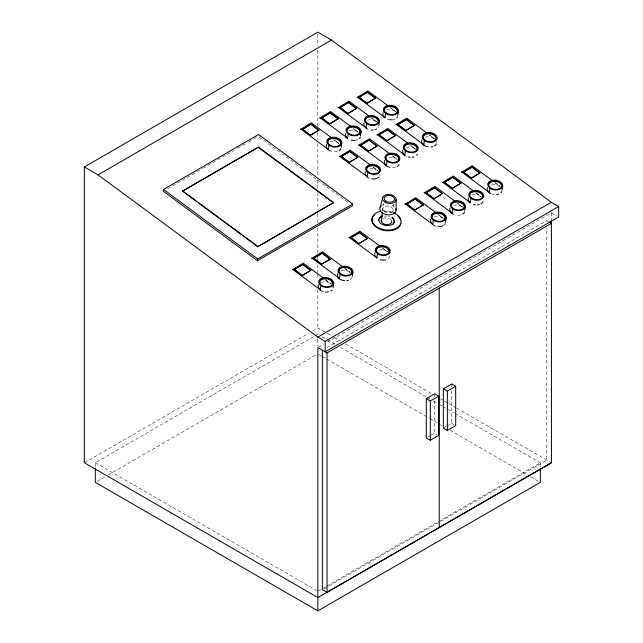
<?xml version="1.0" encoding="UTF-8"?>
<svg xmlns="http://www.w3.org/2000/svg" width="643" height="643" viewBox="0 0 643 643"><rect width="100%" height="100%" fill="white"/><g stroke="black" fill="none" stroke-linecap="round" stroke-linejoin="round"><path stroke-width="0.48" stroke-dasharray="3.21 2.41" d="M334.328 139.828L339.038 143.694L333.484 139.595M320.351 282.824A7.547 4.919 7.4 0 1 330.976 283.643L331.193 281.939M353.578 128.504L358.288 132.37L353.529 128.857M341.16 270.84A7.547 4.919 7.4 0 1 350.226 272.319L350.668 268.911M371.927 118.143L376.637 122.009L371.083 117.91M382.545 211.025L383.549 203.268M390.904 107.887L395.614 111.753L390.068 107.654M392.744 212.801L393.878 204.064M410.773 145.382L415.482 149.248L410.724 145.736M429.749 135.126L434.459 138.992L428.913 134.893M438.655 214.658L443.373 218.524L437.819 214.432M457.912 203.333L462.622 207.199L457.069 203.108M167.598 188.704L202.159 168.747M203.027 168.249L234.14 150.293M237.597 148.292L245.369 143.807M248.825 141.806L257.473 136.814M84.346 462.743L309.154 332.953M312.627 330.952L317.835 327.946L326.507 332.953M95.325 466.673L95.325 462.743L314.355 336.289M315.223 335.791L317.835 334.288L317.835 338.21M318.703 347.083L323.903 344.077M327.375 342.068L551.316 212.785L557.023 216.08M326.716 347.694L546.775 220.645L548.334 221.546M97.069 481.382L104.889 476.865M108.362 474.864L316.959 354.43M427.989 436.975L430.488 435.528M431.324 435.054L434.66 433.125L437.063 434.515M443.357 428.077L445.856 426.639M446.692 426.156L451.691 423.263L454.095 424.653M317.835 591.206L321.307 589.197M322.175 588.699L325.655 586.689M326.523 586.191L437.779 521.955M438.647 521.457L540.337 462.743L540.337 466.673M324.112 588.683L439.788 521.891M440.664 521.393L546.775 460.123L546.775 227.654M327.375 333.46L333.452 336.964M334.32 337.462L340.396 340.975M345.604 343.981L431.533 393.588M440.214 398.604L443.686 400.605M444.554 401.111L448.026 403.113M448.894 403.611L455.839 407.622M456.707 408.12L551.316 462.743M322.175 336.795L326.523 339.303M327.391 339.801L335.212 344.318M340.428 347.333L426.478 397.012M427.346 397.511L429.95 399.014M433.43 401.023L436.902 403.032M440.383 405.042L442.119 406.038M442.987 406.545L454.288 413.063M455.156 413.57L540.337 462.743M318.703 354.43L321.307 355.933M322.175 356.439L325.655 358.44M326.523 358.947L429.082 418.159M429.95 418.657L436.902 422.676M440.383 424.677L442.119 425.682M449.939 430.199L527.3 474.864M530.772 476.865L538.601 481.382M95.325 462.743L316.959 590.708M495.239 182.716L499.997 186.229A7.547 4.919 7.4 0 0 490.93 184.742M494.395 182.483L499.949 186.583M476.254 192.972L481.012 196.485M475.418 192.747L480.972 196.838M392.423 155.743L397.181 159.255A7.547 4.919 7.4 0 0 388.115 157.768M392.375 156.096L397.133 159.609M373.173 167.067L377.931 170.58A7.547 4.919 7.4 0 0 368.865 169.093M373.125 167.421L377.883 170.934M259.137 136.911L348.466 202.842M382.794 248.19L387.552 251.702A7.547 4.919 7.4 0 0 378.486 250.223M382.746 248.552L387.504 252.056M344.672 268.227L350.226 272.319M344.624 268.581L350.178 272.68M325.422 279.552L330.976 283.643M325.374 279.906L330.928 284.005M551.316 212.785L551.316 219.81M451.691 383.984L451.691 386.925M451.691 390.856L451.691 423.263M434.66 393.837L434.66 396.787M434.66 400.718L434.66 433.125M317.835 34.159L317.835 46.192M317.835 50.202L317.835 126.406M317.835 132.418L317.835 139.435M317.835 143.445L317.835 175.539M317.835 179.55L317.835 188.568M317.835 192.578L317.835 209.626M317.835 213.637L317.835 222.663M317.835 227.678L317.835 252.739M317.835 256.75L317.835 259.764M317.835 264.771L317.835 272.801M317.835 273.797L317.835 278.813M317.835 289.84L317.835 327.946M317.835 339.199L317.835 346.071M330.02 141.854A7.547 4.919 7.4 0 1 339.086 143.341M349.27 130.529A7.547 4.919 7.4 0 1 358.336 132.016M367.619 120.169A7.547 4.919 7.4 0 1 376.685 121.656M386.604 109.913A7.547 4.919 7.4 0 1 395.662 111.4M425.449 137.152A7.547 4.919 7.4 0 1 434.507 138.639M406.464 147.408A7.547 4.919 7.4 0 1 415.523 148.895M471.954 195.006A7.547 4.919 7.4 0 1 479.461 195.585M453.604 205.358A7.547 4.919 7.4 0 1 462.671 206.845M434.355 216.683A7.547 4.919 7.4 0 1 443.413 218.17M384.217 211.563A14.62 9.524 7.4 0 1 391.708 212.656M337.422 151.338A7.547 4.919 7.4 0 1 329.915 150.759M358.239 139.354A7.547 4.919 7.4 0 1 354.864 140.367M378.542 126.928A7.547 4.919 7.4 0 1 377.787 128.061M395.566 118.73A7.547 4.919 7.4 0 1 392.19 119.751M390.245 119.767A7.547 4.919 7.4 0 1 386.491 118.818M395.517 167.252A7.547 4.919 7.4 0 1 391.764 167.63M429.09 147.006A7.547 4.919 7.4 0 1 427.145 146.692M436.388 141.356A7.547 4.919 7.4 0 1 436.637 142.65M372.506 178.955A7.547 4.919 7.4 0 1 370.569 178.633M380.053 174.591A7.547 4.919 7.4 0 1 379.788 175.852M406.36 156.313A7.547 4.919 7.4 0 1 404.809 155.413M494.571 194.604A7.547 4.919 7.4 0 1 490.826 193.647M461.007 214.85A7.547 4.919 7.4 0 1 455.308 214.899M436.05 226.223A7.547 4.919 7.4 0 1 434.242 225.597M352.091 277.599A7.547 4.919 7.4 0 1 350.13 279.657M329.312 291.649A7.547 4.919 7.4 0 1 327.496 292.002M323.614 291.705A7.547 4.919 7.4 0 1 321.805 291.07M389.682 255.721A7.547 4.919 7.4 0 1 387.456 259.041M384.458 216.072A7.845 5.112 7.4 0 1 386.483 216.056M388.501 216.386A7.845 5.112 7.4 0 1 390.381 217.045M382.81 218.507A5.192 3.384 7.4 0 1 390.928 219.834M382.448 210.984A14.62 9.524 7.4 0 1 391.796 211.941M380.913 206.25A8.198 5.337 7.4 0 1 385.888 204.128M392.077 205.149A8.198 5.337 7.4 0 1 393.757 206.13M384.289 211.595A5.192 3.384 7.4 0 0 392.945 210.735A5.192 3.384 7.4 0 0 386.652 206.09A5.192 3.384 7.4 0 0 384.289 211.595"/><path stroke-width="0.96" d="M396.12 210.108L396.168 199.523M163.507 189.428L163.274 191.204L257.425 260.696L352.485 205.816L352.718 204.04L258.566 134.548L163.507 189.428L257.658 258.92L257.425 260.696M184.203 192.45L182.636 190.907L258.47 147.118L333.58 202.561L287.003 229.784M182.588 191.26L258.47 147.118M252.048 242.524L257.706 246.703L333.58 202.561M300.611 129.372L311.333 122.853L331.949 138.068M311.075 124.091L302.355 129.452L311.075 124.091L318.952 130.304L310.28 135.303L304.734 131.212M292.501 269.682L303.223 263.164L323.839 278.379M310.28 135.303L319 129.942M297.412 272.102L294.293 269.409L302.966 264.402L310.89 270.253L302.17 275.614L299.003 273.275M319.868 118.047L330.582 111.528L350.403 126.157M326.363 121.64L321.653 117.773L330.325 112.766L338.25 118.617L329.537 123.978L327.946 122.813M294.245 269.763L302.966 264.402M302.17 275.614L310.89 270.253M321.604 118.127L330.325 112.766M311.751 258.357L322.473 251.839L342.293 266.467M329.537 123.978L338.25 118.617M319.836 263.124L313.543 258.084L322.215 253.077L330.1 259.282L322.215 253.077M328.959 145.238A7.547 4.919 7.4 0 0 341.546 144A7.547 4.919 7.4 0 0 332.391 137.24A7.547 4.919 7.4 0 0 328.959 145.238L328.364 149.859A7.547 4.919 7.4 0 0 329.915 150.759M338.21 107.686L348.932 101.168L368.752 115.804M343.129 110.114L340.002 107.413L348.675 102.406L356.6 108.265L347.879 113.626L345.508 111.866M321.428 264.289L330.14 258.928M320.849 285.548A7.547 4.919 7.4 0 0 333.436 284.31A7.547 4.919 7.4 0 0 324.281 277.551A7.547 4.919 7.4 0 0 320.849 285.548L320.254 290.162A7.547 4.919 7.4 0 0 321.805 291.07M339.456 156.611L350.178 150.092L369.998 164.729M341.208 147.351L341.811 142.738M344.375 159.038L341.248 156.337L349.921 151.33L357.846 157.189L349.125 162.55L345.958 160.203M339.954 107.775L348.675 102.406M347.879 113.626L356.6 108.265M348.217 133.913A7.547 4.919 7.4 0 0 360.795 132.675A7.547 4.919 7.4 0 0 351.641 125.915A7.547 4.919 7.4 0 0 348.217 133.913L347.614 138.526L345.235 136.774M341.2 156.699L349.921 151.33M357.195 97.431L367.909 90.912L387.737 105.54M349.125 162.55L357.846 157.189M333.098 287.662L333.701 283.049M362.901 100.437L358.979 97.157L367.651 92.15L375.584 98.001L366.864 103.362L364.485 101.61M344.809 280.694A7.547 4.919 7.4 0 1 339.504 278.837L340.099 274.223A7.547 4.919 7.4 0 1 343.531 266.226A7.547 4.919 7.4 0 1 352.685 272.986A7.547 4.919 7.4 0 1 340.099 274.223M358.706 145.286L369.428 138.767L390.044 153.982M360.466 136.027L361.061 131.413M369.17 140.005L360.45 145.366L369.17 140.005L377.055 146.218L369.122 140.367M358.931 97.511L367.651 92.15M349.085 237.741L359.799 231.223L379.619 245.851M366.864 103.362L375.584 98.001M357.162 242.499L350.869 237.468L359.541 232.461L367.426 238.666L359.541 232.461M366.558 123.56A7.547 4.919 7.4 0 0 379.145 122.315A7.547 4.919 7.4 0 0 369.99 115.555A7.547 4.919 7.4 0 0 366.558 123.56L365.963 128.174A7.547 4.919 7.4 0 0 367.515 129.074M368.383 151.226L377.095 145.857M352.356 276.337L352.951 271.724M367.804 172.485A7.547 4.919 7.4 0 0 380.391 171.239A7.547 4.919 7.4 0 0 371.236 164.479A7.547 4.919 7.4 0 0 367.804 172.485L367.209 177.098A7.547 4.919 7.4 0 0 368.76 177.998M358.754 243.673L367.466 238.312M377.055 134.926L387.777 128.415L407.598 143.043M378.807 125.674L379.41 121.053M390.197 138.864L386.724 140.865L378.848 134.66L387.52 129.653L395.445 135.504L391.933 137.859M385.543 113.297A7.547 4.919 7.4 0 0 398.121 112.059A7.547 4.919 7.4 0 0 388.967 105.299A7.547 4.919 7.4 0 0 385.543 113.297L384.94 117.91L383.357 116.745M378.799 135.014L387.52 129.653M386.724 140.865L395.445 135.504M389.819 167.309A7.547 4.919 7.4 0 1 386.459 165.773L387.054 161.16A7.547 4.919 7.4 0 1 390.486 153.155A7.547 4.919 7.4 0 1 399.641 159.914A7.547 4.919 7.4 0 1 387.054 161.16M381.283 220.79L382.288 212.978M376.83 258.221L377.433 253.607A7.547 4.919 7.4 0 1 380.857 245.61A7.547 4.919 7.4 0 1 390.012 252.361A7.547 4.919 7.4 0 1 377.433 253.607M396.04 124.67L406.754 118.151L426.574 132.788M397.792 115.41L398.387 110.797M404.117 129.436L397.824 124.396L406.497 119.389L414.381 125.602L406.497 119.389M405.709 130.601L414.422 125.24M405.403 150.8A7.547 4.919 7.4 0 0 417.99 149.554A7.547 4.919 7.4 0 0 408.835 142.794A7.547 4.919 7.4 0 0 405.403 150.8L404.809 155.413L403.225 154.24M404.945 204.209L415.667 197.69L435.488 212.319M410.652 207.215L406.73 203.935L415.402 198.928L423.335 204.779L420.683 206.636M406.689 204.289L415.402 198.928M413.031 208.967L414.614 210.14L423.335 204.779M427.145 146.692A7.547 4.919 7.4 0 1 423.785 145.149L424.388 140.536A7.547 4.919 7.4 0 1 427.812 132.538A7.547 4.919 7.4 0 1 436.967 139.298A7.547 4.919 7.4 0 1 424.388 140.536M424.195 192.884L434.917 186.366L455.533 201.581M434.66 187.603L425.939 192.964L434.66 187.603L442.537 193.808L434.612 187.957M433.864 198.816L442.585 193.455M433.294 220.075A7.547 4.919 7.4 0 0 445.88 218.829A7.547 4.919 7.4 0 0 436.718 212.077A7.547 4.919 7.4 0 0 433.294 220.075L432.699 224.688A7.547 4.919 7.4 0 0 434.242 225.597M442.545 182.524L453.267 176.005L473.875 191.22M449.835 186.703L444.329 182.25L453.002 177.243L460.935 183.094L453.082 187.957M445.543 222.189L446.146 217.575M444.289 182.604L453.002 177.243M452.214 188.455L460.935 183.094M453.5 214.264A7.547 4.919 7.4 0 1 451.949 213.363L452.543 208.75A7.547 4.919 7.4 0 1 455.975 200.745A7.547 4.919 7.4 0 1 465.13 207.504A7.547 4.919 7.4 0 1 452.543 208.75M461.521 172.26L472.243 165.749L492.064 180.378M470.403 177.613L463.314 171.994L471.986 166.987L479.871 173.192L471.986 166.987M464.793 210.864L465.395 206.25M471.198 178.199L479.911 172.838M470.893 198.39A7.547 4.919 7.4 0 0 483.472 197.144A7.547 4.919 7.4 0 0 474.317 190.392A7.547 4.919 7.4 0 0 470.893 198.39L470.298 203.003L468.707 201.838M490.826 193.647A7.547 4.919 7.4 0 1 489.275 192.747L489.87 188.134A7.547 4.919 7.4 0 1 493.302 180.128A7.547 4.919 7.4 0 1 502.456 186.888A7.547 4.919 7.4 0 1 489.87 188.134M502.119 190.248L502.722 185.634M380.093 207.48L382.754 197.321M551.316 462.743L317.835 597.548L84.346 462.743L84.346 166.947L317.835 32.15L331.507 40.043L551.316 202.288L558.654 206.524L558.654 217.021L325.165 351.817L325.165 341.32L558.654 206.524M84.346 166.947L98.025 174.848L331.507 40.043M397.776 124.75L406.448 119.743M369.251 150.719L376.187 146.717M406.577 130.103L413.513 126.1M257.706 246.703L285.283 230.781M257.658 258.92L352.718 204.04M313.495 258.438L322.167 253.43M463.265 172.348L471.938 167.341M350.821 237.822L359.493 232.814M434.732 198.317L440.809 194.813M414.614 210.14L418.955 207.633M322.296 263.791L329.232 259.788M472.058 177.701L478.135 174.189M359.622 243.175L366.558 239.164M98.025 174.848L317.835 337.085L551.316 202.288M540.337 468.634L540.337 482.387L317.835 610.85L317.835 347.582L327.038 352.903L551.445 223.338L551.445 462.823L327.038 592.38L322.368 589.687L322.368 350.202M426.317 398.652L434.66 393.837L438.663 396.152L438.663 435.44L430.32 440.246L426.317 437.939L426.317 398.652L430.32 400.967L438.663 396.152M443.357 388.798L451.691 383.984L455.694 386.29L455.694 425.578L447.359 430.392L443.357 428.077L443.357 388.798L447.359 391.105L455.694 386.29M549.114 221.988L551.445 223.338M317.835 337.085L325.165 341.32M317.835 610.85L95.325 482.387L95.325 468.634M367.603 92.504L375.536 98.355M463.314 171.994L471.239 177.846M397.824 124.396L405.749 130.248M461.57 171.906L489.323 192.394A7.547 4.919 7.4 0 1 487.41 187.475M487.691 191.574L489.275 192.747M396.08 124.316L423.833 144.796A7.547 4.919 7.4 0 1 421.921 139.877M358.979 97.157L366.912 103.009M422.202 143.984L423.785 145.149M357.235 97.077L384.988 117.556A7.547 4.919 7.4 0 1 383.075 112.638M452.961 177.597L460.886 183.448M387.472 130.007L395.397 135.858M348.627 102.767L356.552 108.619M444.329 182.25L452.262 188.102M378.848 134.66L386.773 140.512M442.593 182.17L470.338 202.649A7.547 4.919 7.4 0 1 468.434 197.731M377.103 134.572L404.857 155.059A7.547 4.919 7.4 0 1 402.944 150.141M340.002 107.413L347.927 113.272M338.258 107.333L366.012 127.82A7.547 4.919 7.4 0 1 364.099 122.893M330.277 113.12L338.21 118.979M425.987 192.611L433.912 198.462M426.735 193.551L433.077 198.229M360.498 145.013L368.423 150.864M361.245 145.953L367.587 150.639M424.243 192.522L451.997 213.01A7.547 4.919 7.4 0 1 450.084 208.091M450.365 212.19L451.949 213.363M358.754 144.932L386.507 165.412A7.547 4.919 7.4 0 1 384.594 160.493M321.653 117.773L329.578 123.625M384.876 164.6L386.459 165.773M319.909 117.693L347.662 138.173A7.547 4.919 7.4 0 1 345.749 133.254M415.362 199.282L423.287 205.133M349.872 151.692L357.797 157.543M311.027 124.445L318.952 130.304M406.73 203.935L414.663 209.787M341.248 156.337L349.173 162.189M404.994 203.847L432.739 224.335A7.547 4.919 7.4 0 1 430.834 219.416M339.504 156.257L367.257 176.737A7.547 4.919 7.4 0 1 365.345 171.818M302.403 129.098L310.328 134.95M300.659 129.018L328.412 149.498A7.547 4.919 7.4 0 1 326.499 144.579M258.43 147.48L333.54 202.915M350.869 237.468L358.794 243.319M349.125 237.388L376.878 257.867A7.547 4.919 7.4 0 1 374.965 252.948M313.543 258.084L321.468 263.935M311.799 258.004L339.552 278.483A7.547 4.919 7.4 0 1 337.639 273.564M337.921 277.672L339.504 278.837M302.917 264.755L310.842 270.607M294.293 269.409L302.218 275.26M292.549 269.329L320.302 289.808A7.547 4.919 7.4 0 1 318.389 284.889M182.636 190.907L257.747 246.341M185.819 193.647L196.324 201.396M198.743 203.18L208.436 210.333M210.052 211.531L218.933 218.09M220.549 219.279L228.627 225.243M230.242 226.432L240.739 234.181M242.355 235.37L250.432 241.334M551.316 220.814L551.316 223.828M447.359 391.105L447.359 430.392M439.241 288.12L439.241 527.606M430.32 400.967L430.32 440.246M327.038 352.903L327.038 592.38M400.911 223.29A14.62 9.524 7.4 0 1 383.614 230.363A14.62 9.524 7.4 0 1 372.466 217.479M372.876 216.723A14.62 9.524 7.4 0 1 374.7 214.666M397.784 216.032A14.62 9.524 7.4 0 1 399.351 217.72M399.761 218.315A14.62 9.524 7.4 0 1 400.581 219.954M327.785 143.502A6.671 4.34 7.4 0 1 334.239 138.51A6.671 4.34 7.4 0 1 340.605 144.49M340.943 148.613A7.547 4.919 7.4 0 1 338.99 150.679M359.863 133.165A6.671 4.34 7.4 0 1 359.188 134.17M347.059 129.918A6.671 4.34 7.4 0 1 354.357 127.29A6.671 4.34 7.4 0 1 360.096 132.056M360.201 137.289A7.547 4.919 7.4 0 1 359.437 138.422M354.864 140.367A7.547 4.919 7.4 0 1 350.974 140.07M376.589 128.994A7.547 4.919 7.4 0 1 375.022 129.653M373.205 130.007A7.547 4.919 7.4 0 1 371.26 130.031M365.385 121.824A6.671 4.34 7.4 0 1 372.707 116.93A6.671 4.34 7.4 0 1 377.537 123.81M397.527 116.672A7.547 4.919 7.4 0 1 396.763 117.806M392.19 119.751A7.547 4.919 7.4 0 1 390.245 119.767M397.189 112.549A6.671 4.34 7.4 0 1 396.514 113.554M384.369 111.561A6.671 4.34 7.4 0 1 389.947 106.537A6.671 4.34 7.4 0 1 397.422 111.44M385.88 159.416A6.671 4.34 7.4 0 1 392.334 154.424A6.671 4.34 7.4 0 1 398.708 160.412M366.631 170.741A6.671 4.34 7.4 0 1 373.945 165.854A6.671 4.34 7.4 0 1 378.783 172.734M399.046 164.528A7.547 4.919 7.4 0 1 397.085 166.593M423.207 138.8A6.671 4.34 7.4 0 1 429.661 133.808A6.671 4.34 7.4 0 1 436.034 139.788M404.246 146.805A6.671 4.34 7.4 0 1 412.396 144.345A6.671 4.34 7.4 0 1 417.05 150.052M417.387 154.167A7.547 4.919 7.4 0 1 416.632 155.301M413.867 156.9A7.547 4.919 7.4 0 1 412.05 157.254M410.105 157.27A7.547 4.919 7.4 0 1 408.168 156.948M436.372 143.911A7.547 4.919 7.4 0 1 434.411 145.977M432.852 146.636A7.547 4.919 7.4 0 1 431.035 146.99M379.032 176.986A7.547 4.919 7.4 0 1 372.506 178.955M432.12 218.339A6.671 4.34 7.4 0 1 439.434 213.444A6.671 4.34 7.4 0 1 444.273 220.324M451.153 205.864A6.671 4.34 7.4 0 1 458.684 202.119A6.671 4.34 7.4 0 1 464.19 208.002M445.277 223.442A7.547 4.919 7.4 0 1 444.522 224.576M443.316 225.508A7.547 4.919 7.4 0 1 437.996 226.545M469.503 195.504A6.671 4.34 7.4 0 1 476.166 191.654A6.671 4.34 7.4 0 1 482.772 196.533M501.853 191.501A7.547 4.919 7.4 0 1 501.098 192.635M498.333 194.234A7.547 4.919 7.4 0 1 496.525 194.588M464.527 212.118A7.547 4.919 7.4 0 1 462.566 214.183M488.696 186.398A6.671 4.34 7.4 0 1 495.15 181.398A6.671 4.34 7.4 0 1 501.516 187.386M482.877 201.765A7.547 4.919 7.4 0 1 480.916 203.823M479.356 204.49A7.547 4.919 7.4 0 1 477.54 204.844M475.595 204.86A7.547 4.919 7.4 0 1 473.65 204.538M376.251 251.871A6.671 4.34 7.4 0 1 382.706 246.872A6.671 4.34 7.4 0 1 389.079 252.86M332.077 290.057A7.547 4.919 7.4 0 1 330.872 290.982M327.496 292.002A7.547 4.919 7.4 0 1 325.551 292.018M319.675 283.812A6.671 4.34 7.4 0 1 326.99 278.917A6.671 4.34 7.4 0 1 331.828 285.805M338.925 272.487A6.671 4.34 7.4 0 1 345.379 267.488A6.671 4.34 7.4 0 1 351.753 273.476M348.562 280.324A7.547 4.919 7.4 0 1 346.754 280.678M385.896 259.708A7.547 4.919 7.4 0 1 380.19 259.756M391.989 217.985A7.845 5.112 7.4 0 1 393.186 224.278M378.639 220.581A7.845 5.112 7.4 0 1 382.569 216.442M391.434 220.694A5.192 3.384 7.4 0 1 386.419 224.584A5.192 3.384 7.4 0 1 381.46 219.922M393.524 212.6A14.62 9.524 7.4 0 1 397.487 227.59A14.62 9.524 7.4 0 1 374.805 225.275A14.62 9.524 7.4 0 1 380.664 211.282M392.085 217.278A7.845 5.112 7.4 0 1 391.523 224.793A7.845 5.112 7.4 0 1 380.117 222.928A7.845 5.112 7.4 0 1 382.665 215.726M395.855 208.694A8.198 5.337 7.4 0 1 386.861 214.706A8.198 5.337 7.4 0 1 380.913 206.25M329.586 144.884A6.671 4.34 7.4 0 0 340.702 143.783A6.671 4.34 7.4 0 0 332.608 137.811A6.671 4.34 7.4 0 0 329.586 144.884M348.836 133.559A6.671 4.34 7.4 0 0 359.951 132.458A6.671 4.34 7.4 0 0 351.866 126.486A6.671 4.34 7.4 0 0 348.836 133.559M367.185 123.199A6.671 4.34 7.4 0 0 378.301 122.098A6.671 4.34 7.4 0 0 370.207 116.134A6.671 4.34 7.4 0 0 367.185 123.199M386.162 112.943A6.671 4.34 7.4 0 0 397.278 111.842A6.671 4.34 7.4 0 0 389.192 105.87A6.671 4.34 7.4 0 0 386.162 112.943M387.681 160.798A6.671 4.34 7.4 0 0 398.797 159.697A6.671 4.34 7.4 0 0 390.711 153.725A6.671 4.34 7.4 0 0 387.681 160.798M368.431 172.123A6.671 4.34 7.4 0 0 379.547 171.022A6.671 4.34 7.4 0 0 371.453 165.05A6.671 4.34 7.4 0 0 368.431 172.123M425.007 140.182A6.671 4.34 7.4 0 0 436.123 139.081A6.671 4.34 7.4 0 0 428.037 133.109A6.671 4.34 7.4 0 0 425.007 140.182M406.022 150.438A6.671 4.34 7.4 0 0 417.146 149.337A6.671 4.34 7.4 0 0 409.052 143.373A6.671 4.34 7.4 0 0 406.022 150.438M433.912 219.713A6.671 4.34 7.4 0 0 445.036 218.62A6.671 4.34 7.4 0 0 436.943 212.648A6.671 4.34 7.4 0 0 433.912 219.713M453.17 208.388A6.671 4.34 7.4 0 0 464.286 207.295A6.671 4.34 7.4 0 0 456.192 201.323A6.671 4.34 7.4 0 0 453.17 208.388M471.512 198.028A6.671 4.34 7.4 0 0 482.636 196.935A6.671 4.34 7.4 0 0 474.542 190.963A6.671 4.34 7.4 0 0 471.512 198.028M490.496 187.772A6.671 4.34 7.4 0 0 501.612 186.671A6.671 4.34 7.4 0 0 493.519 180.707A6.671 4.34 7.4 0 0 490.496 187.772M321.476 285.195A6.671 4.34 7.4 0 0 332.592 284.093A6.671 4.34 7.4 0 0 324.498 278.122A6.671 4.34 7.4 0 0 321.476 285.195M378.052 253.246A6.671 4.34 7.4 0 0 389.168 252.152A6.671 4.34 7.4 0 0 381.082 246.181A6.671 4.34 7.4 0 0 378.052 253.246M340.726 273.87A6.671 4.34 7.4 0 0 351.842 272.769A6.671 4.34 7.4 0 0 343.756 266.797A6.671 4.34 7.4 0 0 340.726 273.87M385.671 200.946A5.192 3.384 7.4 0 0 394.32 200.094A5.192 3.384 7.4 0 0 388.026 195.448A5.192 3.384 7.4 0 0 385.671 200.946M384.49 201.798A6.864 4.469 7.4 0 0 395.927 200.664A6.864 4.469 7.4 0 0 387.608 194.524A6.864 4.469 7.4 0 0 384.49 201.798"/></g></svg>
